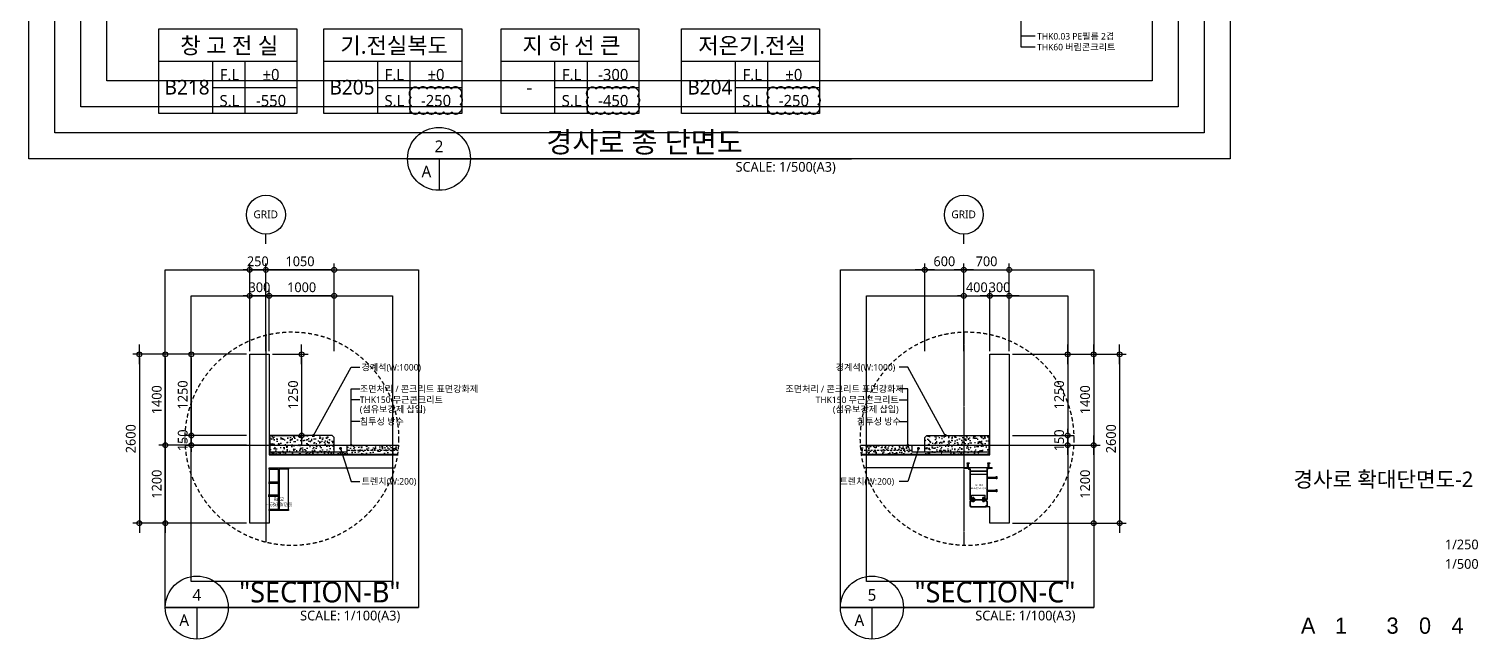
# Model space of a CAD drawing. Header units: millimetres. Extents: x 367092 to 767578, y 396038 to 811791.
# Drawn here: x 655342 to 766943, y 396038 to 443014 of the extents above; entities that cross this region are included whole.
import ezdxf
from ezdxf.enums import TextEntityAlignment as Align

# ---------------------------------------------------------------- set-up
doc = ezdxf.new("R2010")
doc.units = ezdxf.units.MM
doc.header["$LTSCALE"] = 100
doc.header["$MEASUREMENT"] = 0
doc.header["$PDSIZE"] = -10
for name, pattern in [('ACAD_ISO03W100', [30, 12, -18]), ('CENTER', [2, 1.25, -0.25, 0.25, -0.25]), ('HID', [2.5, 1.5, -1]), ('HIDDEN', [9.525, 6.35, -3.175])]:
    doc.linetypes.add(name, pattern=pattern)
doc.layers.get('0').update_dxf_attribs({"linetype": 'CONTINUOUS'})
doc.layers.get('Defpoints').update_dxf_attribs({"color": 171, "linetype": 'CONTINUOUS'})
for name, color, linetype in [('BOLT', 8, 'CONTINUOUS'), ('cen', 14, 'CONTINUOUS'), ('CEN(ST)', 1, 'CENTER'), ('CON', 2, 'CONTINUOUS'), ('EXT1', 3, 'CONTINUOUS'), ('HAT-252', 252, 'CONTINUOUS'), ('HF', 3, 'CONTINUOUS'), ('LED', 7, 'CONTINUOUS'), ('NDIM', 7, 'CONTINUOUS'), ('plate', 8, 'CONTINUOUS'), ('SASAC 도면번호', 6, 'CONTINUOUS'), ('STEEL', 5, 'CONTINUOUS'), ('STUD', 6, 'CONTINUOUS'), ('SYM', 7, 'CONTINUOUS'), ('SYM(AXIS)', 7, 'CONTINUOUS'), ('TEXT', 3, 'CONTINUOUS'), ('TEXT(AXIS)', 2, 'CONTINUOUS'), ('TEXT(MIN)', 7, 'CONTINUOUS'), ('TEXT(노트)', 7, 'CONTINUOUS'), ('TEXT(실명)', 3, 'CONTINUOUS'), ('TEXT-TITLE', 6, 'CONTINUOUS'), ('TEXT-기입', 6, 'CONTINUOUS'), ('TITLE', 7, 'CONTINUOUS'), ('wire-meshes', 1, 'CONTINUOUS')]:
    doc.layers.add(name, color=color, linetype=linetype)
doc.layers.add('VE변경사항적용-20220616', color=10, linetype='CONTINUOUS', plot=False)
doc.styles.add('CGS', font='cgse', dxfattribs={"bigfont": 'cgs'})
doc.styles.add('TE', font='malgun_0.ttf')
doc.styles.add('나눔바른고딕', font='NanumBarunGothic.ttf')
doc.dimstyles.new('NDIM 1200', dxfattribs={"dimscale": 500, "dimtxt": 3, "dimasz": 1, "dimexe": 2, "dimexo": 2, "dimgap": 1, "dimtad": 1, "dimdec": 0, "dimdsep": 46, "dimtxsty": 'CGS', "dimblk": 'DOT0', "dimcen": 1, "dimdle": 8, "dimclrd": 2, "dimclre": 2, "dimclrt": 2, "dimadec": 0, "dimazin": 0, "dimtfac": 1, "dimtdec": 0, "dimtix": 1, "dimtmove": 2, "dimatfit": 3, "dimldrblk": 'DOT0', "dimfxl": 1, "dimtolj": 1, "dimtzin": 0, "dimlwd": -1, "dimlwe": -1, "dimarcsym": 0})
pattern_1 = [(50, (0, -2000), (717.2602, -62.75213), [75, -825]), (355, (0, -2000), (-138.75133, 752.19213), [60, -660]), (100.45144, (59.8, -2005.2), (578.50885, 689.44), [63.7402, -701.1421]), (46.1842, (0, -1800), (1067.2413, -165.5193), [112.5, -1237.5]), (96.63564, (88.9, -1813.8), (934.662, 974.1186), [95.6103, -1051.7138]), (351.18416, (0, -1800), (934.662, 974.1186), [90, -990]), (21, (100, -1850), (596.90705, -402.6189), [75, -825]), (326, (100, -1850), (243.3153, 725.15005), [60, -660]), (71.45144, (149.74, -1883.55), (840.2224, 322.53115), [63.7402, -701.1421]), (37.5, (0, -2000), (12.159855, 332.89385), [0, -652, 0, -670, 0, -662.5]), (7.5, (0, -2000), (263.06954, 394.41171), [0, -382, 0, -637, 0, -252.5]), (327.5, (-223, -2000), (533.82244, -22.55487), [0, -250, 0, -780, 0, -1035]), (317.5, (-323, -2000), (583.18617, 100.10498), [0, -325, 0, -518, 0, -735])]
pattern_2 = [(50, (-55500.3, -1998), (717.2602, -62.75213), [75, -825]), (355, (-55500.3, -1998), (-138.75133, 752.19213), [60, -660]), (100.45144, (-55440.5, -2003.2), (578.50885, 689.44), [63.7402, -701.1421]), (46.1842, (-55500.3, -1798), (1067.2413, -165.5193), [112.5, -1237.5]), (96.63564, (-55411.4, -1811.8), (934.662, 974.1186), [95.6103, -1051.7138]), (351.18416, (-55500.3, -1798), (934.662, 974.1186), [90, -990]), (21, (-55400.3, -1848), (596.90705, -402.6189), [75, -825]), (326, (-55400.3, -1848), (243.3153, 725.15005), [60, -660]), (71.451445, (-55350.55, -1881.5), (840.2224, 322.53115), [63.7402, -701.1421]), (37.5, (-55500.3, -1997.98), (12.159855, 332.89385), [0, -652, 0, -670, 0, -662.5]), (7.5, (-55500.3, -1997.98), (263.06954, 394.41171), [0, -382, 0, -637, 0, -252.5]), (327.5, (-55723.3, -1997.98), (533.82244, -22.55487), [0, -250, 0, -780, 0, -1035]), (317.5, (-55823.3, -1997.98), (583.18617, 100.10498), [0, -325, 0, -518, 0, -735])]

# ---------------------------------------------------------------- blocks, each defined once
blk = doc.blocks.new('A$C51E23882')
at = {"layer": 'TITLE'}
blk.add_lwpolyline([(8500, 0), (0, 0), (0, 5200), (8500, 5200)], close=True, dxfattribs=at)
for points in [[(8500, 3200), (0, 3200)], [(3300, 3200), (3300, 0)], [(5300, 3200), (5300, 0)], [(3300, 1600), (8500, 1600)]]:
    blk.add_lwpolyline(points, dxfattribs=at)
at = {"layer": 'TITLE', "style": '나눔바른고딕'}
for s, p in [('F.L', (4352, 2378)), ('S.L', (4352, 778))]:
    blk.add_text(s, height=700, dxfattribs=at).set_placement(p, align=Align.MIDDLE)
blk = doc.blocks.new('DOT0')
blk.add_line((-3, 0), (3, 0))
at = {"color": 6}
blk.add_circle((0, 0), 0.75, dxfattribs=at)
blk = doc.blocks.new('*U200')
at = {"layer": 'Defpoints'}
for p, q in [((-150, 309), (-150, -309)), ((150, -309), (150, 309)), ((-6, 0), (6, 0))]:
    blk.add_line(p, q, dxfattribs=at)
at = {"layer": 'STEEL', "color": 0, "linetype": 'ByBlock', "ltscale": 0.5}
for p, q in [((-6, 309), (-150, 309)), ((-6, -309), (-6, 309)), ((150, 309), (6, 309)), ((6, 309), (6, -309)), ((-150, -309), (-6, -309)), ((6, -309), (150, -309))]:
    blk.add_line(p, q, dxfattribs=at)
for points in [[(-150, 309), (-150, 329), (150, 329), (150, 309)], [(150, -309), (150, -329), (-150, -329), (-150, -309)]]:
    blk.add_lwpolyline(points, dxfattribs=at)
blk = doc.blocks.new('RaSG2-SEC')
at = {"layer": 'HF'}
blk.add_blockref('*U200', (0, -329), dxfattribs=at)
at = {"layer": 'Defpoints', "style": 'TE', "width": 0.5}
for s, p in [('H-658x300x12x20', (2, -561)), ('RaSG2', (2, -481))]:
    blk.add_text(s, height=60, dxfattribs=at).set_placement(p, align=Align.MIDDLE_CENTER)
blk = doc.blocks.new('*U325')
at = {"layer": 'BOLT'}
for p, q in [((-20, 0), (20, 0)), ((-20, 0), (-20, -4)), ((-17, 18), (17, 18)), ((20, 0), (20, -4)), ((-20, -4), (20, -4)), ((-18, -19), (-18, -6)), ((-14, -4), (14, -4)), ((-14, -20), (14, -20)), ((-10, -20), (-10, -31)), ((-10, -31), (-8, -33)), ((-10, -31), (10, -31)), ((-9, -19), (-9, -6)), ((-8, -33), (8, -33)), ((10, -31), (8, -33)), ((9, -19), (9, -6)), ((10, -20), (10, -31)), ((18, -19), (18, -6))]:
    blk.add_line(p, q, dxfattribs=at)
at = {"layer": 'BOLT', "linetype": 'HIDDEN'}
for p, q in [((-10, 18), (-10, 0)), ((10, 18), (10, 0))]:
    blk.add_line(p, q, dxfattribs=at)
at = {"layer": 'BOLT'}
for centre, radius, start, end in [((0, 13), 17.6, 15.5187, 164.4813), ((-14, -11), 6.71, 47.8966, 132.1034), ((-14, -14), 6.71, 227.8966, 312.1034), ((0, -29), 24.2, 68.2132, 111.7868), ((0, 4), 24.2, 248.2132, 291.7868), ((14, -11), 6.71, 47.8966, 132.1034), ((14, -14), 6.71, 227.8966, 312.1034)]:
    blk.add_arc(centre, radius, start, end, dxfattribs=at)
at = {"layer": 'cen'}
blk.add_line((0, 36), (0, -38), dxfattribs=at)
blk = doc.blocks.new('SB16')
at = {"layer": 'STUD'}
for p, q in [((-8, 0), (-8, 70)), ((8, 0), (8, 70))]:
    blk.add_line(p, q, dxfattribs=at)
blk.add_lwpolyline([(-15, 70), (-15, 80), (14, 80), (14, 70)], close=True, dxfattribs=at)
blk = doc.blocks.new('*U208')
at = {"layer": 'Defpoints'}
blk.add_point((0, 0), dxfattribs=at)
at = {"layer": 'HF'}
for p, q in [((-209, 0), (-147, 0)), ((-209, 0), (-209, -6)), ((209, 0), (147, 0)), ((209, 0), (209, -6)), ((-209, -6), (-147, -6)), ((-135, -18), (-135, -482)), ((-129, -18), (-129, -482)), ((129, -18), (129, -482)), ((135, -18), (135, -482)), ((209, -6), (147, -6)), ((-135, -518), (-135, -582)), ((-129, -518), (-129, -582)), ((-117, -494), (-55, -494)), ((-117, -500), (-55, -500)), ((-117, -506), (-55, -506)), ((-117, -594), (117, -594)), ((-117, -600), (117, -600)), ((-55, -494), (-55, -500)), ((-55, -500), (-55, -506)), ((117, -494), (55, -494)), ((55, -494), (55, -500)), ((117, -500), (55, -500)), ((55, -500), (55, -506)), ((117, -506), (55, -506)), ((129, -518), (129, -582)), ((135, -518), (135, -582))]:
    blk.add_line(p, q, dxfattribs=at)
for centre, radius, start, end in [((-147, -18), 18, 360, 450), ((147, -18), 18, 90, 180), ((-147, -18), 12, 360, 450), ((147, -18), 12, 90, 180), ((-117, -482), 18, 180, 270), ((-117, -518), 18, 90, 180), ((-117, -582), 18, 180, 270), ((-117, -482), 12, 180, 270), ((-117, -518), 12, 90, 180), ((-117, -582), 12, 180, 270), ((117, -482), 12, 270, 360), ((117, -482), 18, 270, 360), ((117, -518), 18, 0, 90), ((117, -518), 12, 0, 90), ((117, -582), 12, 270, 360), ((117, -582), 18, 270, 360)]:
    blk.add_arc(centre, radius, start, end, dxfattribs=at)
blk = doc.blocks.new('RaHG1-SEC')
at = {"layer": 'cen'}
for p, q in [((-152, -18), (-142, -18)), ((-147, -23), (-147, -13)), ((152, -18), (142, -18)), ((147, -23), (147, -13)), ((-122, -482), (-112, -482)), ((-122, -518), (-112, -518)), ((-122, -582), (-112, -582)), ((-117, -487), (-117, -477)), ((-117, -513), (-117, -523)), ((-117, -587), (-117, -577)), ((122, -482), (112, -482)), ((122, -518), (112, -518)), ((122, -582), (112, -582)), ((117, -487), (117, -477)), ((117, -513), (117, -523)), ((117, -587), (117, -577))]:
    blk.add_line(p, q, dxfattribs=at)
at = {"layer": 'plate'}
for p, q in [((129, -50), (-129, -50)), ((129, -54), (-129, -54)), ((129, -100), (-129, -100)), ((-105, -494), (-105, -419)), ((-105, -419), (105, -419)), ((105, -494), (105, -419))]:
    blk.add_line(p, q, dxfattribs=at)
for points in [[(-105, -488), (105, -488)], [(105, -494), (-105, -494)]]:
    blk.add_lwpolyline(points, dxfattribs=at)
at = {"layer": 'BOLT', "rotation": 180}
for p in [(-80, -488), (80, -488)]:
    blk.add_blockref('*U325', p, dxfattribs=at)
at = {"layer": 'HF'}
blk.add_blockref('*U208', (0, 0), dxfattribs=at)
at = {"layer": 'STUD'}
for p in [(-159, 0), (159, 0)]:
    blk.add_blockref('SB16', p, dxfattribs=at)
at = {"layer": 'Defpoints', "style": '나눔바른고딕', "width": 0.8}
for s, p in [('HF-600x270x6', (3, -312)), ('RaHG1', (9, -264))]:
    blk.add_text(s, height=30, dxfattribs=at).set_placement(p, align=Align.MIDDLE_CENTER)
blk = doc.blocks.new('*D295')
at = {"layer": 'Defpoints', "color": 0, "ltscale": 0.4, "transparency": 16777216}
for p in [(730842, 424462), (727342, 417962), (730842, 417962)]:
    blk.add_point(p, dxfattribs=at)
at = {"layer": 'NDIM', "ltscale": 0.4, "transparency": 16777216}
for p, q in [((727342, 418212), (727342, 424962)), ((727592, 424462), (730592, 424462)), ((730842, 418212), (730842, 424962))]:
    blk.add_line(p, q, dxfattribs=at)
at = {"layer": 'NDIM', "ltscale": 0.4, "transparency": 16777216, "xscale": 250, "yscale": 250, "zscale": 250, "rotation": 180}
blk.add_blockref('DOT0', (727342, 424462), dxfattribs=at)
at = {"layer": 'NDIM', "ltscale": 0.4, "transparency": 16777216, "xscale": 250, "yscale": 250, "zscale": 250}
blk.add_blockref('DOT0', (730842, 424462), dxfattribs=at)
at = {"layer": 'NDIM', "ltscale": 0.4, "transparency": 16777216, "insert": (729092, 425119), "char_height": 750, "attachment_point": 5, "style": '나눔바른고딕'}
blk.add_mtext('\\A1;700', dxfattribs=at)
blk = doc.blocks.new('*D296')
at = {"layer": 'Defpoints', "color": 0, "ltscale": 0.4, "transparency": 16777216}
for p in [(729342, 422462), (727342, 417962), (729342, 417962)]:
    blk.add_point(p, dxfattribs=at)
at = {"layer": 'NDIM', "ltscale": 0.4, "transparency": 16777216}
for p, q in [((727092, 422462), (726842, 422462)), ((727342, 418212), (727342, 422962)), ((727342, 422462), (729342, 422462)), ((729342, 418212), (729342, 422962)), ((729592, 422462), (729842, 422462))]:
    blk.add_line(p, q, dxfattribs=at)
at = {"layer": 'NDIM', "ltscale": 0.4, "transparency": 16777216, "xscale": 250, "yscale": 250, "zscale": 250}
blk.add_blockref('DOT0', (727342, 422462), dxfattribs=at)
at = {"layer": 'NDIM', "ltscale": 0.4, "transparency": 16777216, "xscale": 250, "yscale": 250, "zscale": 250, "rotation": 180}
blk.add_blockref('DOT0', (729342, 422462), dxfattribs=at)
at = {"layer": 'NDIM', "ltscale": 0.4, "transparency": 16777216, "insert": (728342, 423119), "char_height": 750, "attachment_point": 5, "style": '나눔바른고딕'}
blk.add_mtext('\\A1;400', dxfattribs=at)
blk = doc.blocks.new('*D297')
at = {"layer": 'Defpoints', "color": 0, "ltscale": 0.4, "transparency": 16777216}
for p in [(730842, 422462), (729342, 417962), (730842, 417962)]:
    blk.add_point(p, dxfattribs=at)
at = {"layer": 'NDIM', "ltscale": 0.4, "transparency": 16777216}
for p, q in [((729092, 422462), (728842, 422462)), ((729342, 418212), (729342, 422962)), ((729342, 422462), (730842, 422462)), ((730842, 418212), (730842, 422962)), ((731092, 422462), (731342, 422462))]:
    blk.add_line(p, q, dxfattribs=at)
at = {"layer": 'NDIM', "ltscale": 0.4, "transparency": 16777216, "xscale": 250, "yscale": 250, "zscale": 250}
blk.add_blockref('DOT0', (729342, 422462), dxfattribs=at)
at = {"layer": 'NDIM', "ltscale": 0.4, "transparency": 16777216, "xscale": 250, "yscale": 250, "zscale": 250, "rotation": 180}
blk.add_blockref('DOT0', (730842, 422462), dxfattribs=at)
at = {"layer": 'NDIM', "ltscale": 0.4, "transparency": 16777216, "insert": (730092, 423120), "char_height": 750, "attachment_point": 5, "style": '나눔바른고딕'}
blk.add_mtext('\\A1;300', dxfattribs=at)
blk = doc.blocks.new('*D298')
at = {"layer": 'Defpoints', "color": 0, "ltscale": 0.4, "transparency": 16777216}
for p in [(730842, 417962), (730842, 404962), (739342, 404962)]:
    blk.add_point(p, dxfattribs=at)
at = {"layer": 'NDIM', "ltscale": 0.4, "transparency": 16777216}
for p, q in [((731092, 417962), (739842, 417962)), ((739342, 417712), (739342, 405212)), ((731092, 404962), (739842, 404962))]:
    blk.add_line(p, q, dxfattribs=at)
at = {"layer": 'NDIM', "ltscale": 0.4, "transparency": 16777216, "xscale": 250, "yscale": 250, "zscale": 250}
for p, rotation in [((739342, 417962), 90), ((739342, 404962), 270)]:
    blk.add_blockref('DOT0', p, dxfattribs=dict(at, rotation=rotation))
at = {"layer": 'NDIM', "ltscale": 0.4, "transparency": 16777216, "insert": (738684, 411462), "char_height": 750, "attachment_point": 5, "rotation": 90, "style": '나눔바른고딕'}
blk.add_mtext('\\A1;2600', dxfattribs=at)
blk = doc.blocks.new('*D299')
at = {"layer": 'Defpoints', "color": 0, "ltscale": 0.4, "transparency": 16777216}
for p in [(730842, 417962), (730842, 410962), (737342, 410962)]:
    blk.add_point(p, dxfattribs=at)
at = {"layer": 'NDIM', "ltscale": 0.4, "transparency": 16777216}
for p, q in [((731092, 417962), (737842, 417962)), ((737342, 417712), (737342, 411212)), ((731092, 410962), (737842, 410962))]:
    blk.add_line(p, q, dxfattribs=at)
at = {"layer": 'NDIM', "ltscale": 0.4, "transparency": 16777216, "xscale": 250, "yscale": 250, "zscale": 250}
for p, rotation in [((737342, 417962), 90), ((737342, 410962), 270)]:
    blk.add_blockref('DOT0', p, dxfattribs=dict(at, rotation=rotation))
at = {"layer": 'NDIM', "ltscale": 0.4, "transparency": 16777216, "insert": (736685, 414462), "char_height": 750, "attachment_point": 5, "rotation": 90, "style": '나눔바른고딕'}
blk.add_mtext('\\A1;1400', dxfattribs=at)
blk = doc.blocks.new('*D300')
at = {"layer": 'Defpoints', "color": 0, "ltscale": 0.4, "transparency": 16777216}
for p in [(730842, 410962), (730842, 404962), (737342, 404962)]:
    blk.add_point(p, dxfattribs=at)
at = {"layer": 'NDIM', "ltscale": 0.4, "transparency": 16777216}
for p, q in [((731092, 410962), (737842, 410962)), ((737342, 410712), (737342, 405212)), ((731092, 404962), (737842, 404962))]:
    blk.add_line(p, q, dxfattribs=at)
at = {"layer": 'NDIM', "ltscale": 0.4, "transparency": 16777216, "xscale": 250, "yscale": 250, "zscale": 250}
for p, rotation in [((737342, 410962), 90), ((737342, 404962), 270)]:
    blk.add_blockref('DOT0', p, dxfattribs=dict(at, rotation=rotation))
at = {"layer": 'NDIM', "ltscale": 0.4, "transparency": 16777216, "insert": (736685, 407962), "char_height": 750, "attachment_point": 5, "rotation": 90, "style": '나눔바른고딕'}
blk.add_mtext('\\A1;1200', dxfattribs=at)
blk = doc.blocks.new('*D301')
at = {"layer": 'Defpoints', "color": 0, "ltscale": 0.4, "transparency": 16777216}
for p in [(727342, 424462), (724342, 417962), (727342, 417962)]:
    blk.add_point(p, dxfattribs=at)
at = {"layer": 'NDIM', "ltscale": 0.4, "transparency": 16777216}
for p, q in [((724342, 418212), (724342, 424962)), ((724592, 424462), (727092, 424462)), ((727342, 418212), (727342, 424962))]:
    blk.add_line(p, q, dxfattribs=at)
at = {"layer": 'NDIM', "ltscale": 0.4, "transparency": 16777216, "xscale": 250, "yscale": 250, "zscale": 250, "rotation": 180}
blk.add_blockref('DOT0', (724342, 424462), dxfattribs=at)
at = {"layer": 'NDIM', "ltscale": 0.4, "transparency": 16777216, "xscale": 250, "yscale": 250, "zscale": 250}
blk.add_blockref('DOT0', (727342, 424462), dxfattribs=at)
at = {"layer": 'NDIM', "ltscale": 0.4, "transparency": 16777216, "insert": (725842, 425120), "char_height": 750, "attachment_point": 5, "style": '나눔바른고딕'}
blk.add_mtext('\\A1;600', dxfattribs=at)
blk = doc.blocks.new('*D302')
at = {"layer": 'Defpoints', "color": 0, "ltscale": 0.4, "transparency": 16777216}
for p in [(672342, 424462), (672342, 417962), (673592, 417962)]:
    blk.add_point(p, dxfattribs=at)
at = {"layer": 'NDIM', "ltscale": 0.4, "transparency": 16777216}
for p, q in [((672092, 424462), (671842, 424462)), ((672342, 418212), (672342, 424962)), ((673592, 424462), (672342, 424462)), ((673592, 418212), (673592, 424962)), ((673842, 424462), (674092, 424462))]:
    blk.add_line(p, q, dxfattribs=at)
at = {"layer": 'NDIM', "ltscale": 0.4, "transparency": 16777216, "xscale": 250, "yscale": 250, "zscale": 250}
blk.add_blockref('DOT0', (672342, 424462), dxfattribs=at)
at = {"layer": 'NDIM', "ltscale": 0.4, "transparency": 16777216, "xscale": 250, "yscale": 250, "zscale": 250, "rotation": 180}
blk.add_blockref('DOT0', (673592, 424462), dxfattribs=at)
at = {"layer": 'NDIM', "ltscale": 0.4, "transparency": 16777216, "insert": (672967, 425119), "char_height": 750, "attachment_point": 5, "style": '나눔바른고딕'}
blk.add_mtext('\\A1;250', dxfattribs=at)
blk = doc.blocks.new('*D303')
at = {"layer": 'Defpoints', "color": 0, "ltscale": 0.4, "transparency": 16777216}
for p in [(673842, 422462), (673842, 417962), (678842, 417962)]:
    blk.add_point(p, dxfattribs=at)
at = {"layer": 'NDIM', "ltscale": 0.4, "transparency": 16777216}
for p, q in [((673842, 418212), (673842, 422962)), ((678592, 422462), (674092, 422462)), ((678842, 418212), (678842, 422962))]:
    blk.add_line(p, q, dxfattribs=at)
at = {"layer": 'NDIM', "ltscale": 0.4, "transparency": 16777216, "xscale": 250, "yscale": 250, "zscale": 250, "rotation": 180}
blk.add_blockref('DOT0', (673842, 422462), dxfattribs=at)
at = {"layer": 'NDIM', "ltscale": 0.4, "transparency": 16777216, "xscale": 250, "yscale": 250, "zscale": 250}
blk.add_blockref('DOT0', (678842, 422462), dxfattribs=at)
at = {"layer": 'NDIM', "ltscale": 0.4, "transparency": 16777216, "insert": (676342, 423119), "char_height": 750, "attachment_point": 5, "style": '나눔바른고딕'}
blk.add_mtext('\\A1;1000', dxfattribs=at)
blk = doc.blocks.new('*D304')
at = {"layer": 'Defpoints', "color": 0, "ltscale": 0.4, "transparency": 16777216}
for p in [(672342, 422462), (672342, 417962), (673842, 417962)]:
    blk.add_point(p, dxfattribs=at)
at = {"layer": 'NDIM', "ltscale": 0.4, "transparency": 16777216}
for p, q in [((672092, 422462), (671842, 422462)), ((672342, 418212), (672342, 422962)), ((673842, 422462), (672342, 422462)), ((673842, 418212), (673842, 422962)), ((674092, 422462), (674342, 422462))]:
    blk.add_line(p, q, dxfattribs=at)
at = {"layer": 'NDIM', "ltscale": 0.4, "transparency": 16777216, "xscale": 250, "yscale": 250, "zscale": 250}
blk.add_blockref('DOT0', (672342, 422462), dxfattribs=at)
at = {"layer": 'NDIM', "ltscale": 0.4, "transparency": 16777216, "xscale": 250, "yscale": 250, "zscale": 250, "rotation": 180}
blk.add_blockref('DOT0', (673842, 422462), dxfattribs=at)
at = {"layer": 'NDIM', "ltscale": 0.4, "transparency": 16777216, "insert": (673092, 423120), "char_height": 750, "attachment_point": 5, "style": '나눔바른고딕'}
blk.add_mtext('\\A1;300', dxfattribs=at)
blk = doc.blocks.new('*D305')
at = {"layer": 'Defpoints', "color": 0, "ltscale": 0.4, "transparency": 16777216}
for p in [(673592, 424462), (673592, 417962), (678842, 417962)]:
    blk.add_point(p, dxfattribs=at)
at = {"layer": 'NDIM', "ltscale": 0.4, "transparency": 16777216}
for p, q in [((673592, 418212), (673592, 424962)), ((678592, 424462), (673842, 424462)), ((678842, 418212), (678842, 424962))]:
    blk.add_line(p, q, dxfattribs=at)
at = {"layer": 'NDIM', "ltscale": 0.4, "transparency": 16777216, "xscale": 250, "yscale": 250, "zscale": 250, "rotation": 180}
blk.add_blockref('DOT0', (673592, 424462), dxfattribs=at)
at = {"layer": 'NDIM', "ltscale": 0.4, "transparency": 16777216, "xscale": 250, "yscale": 250, "zscale": 250}
blk.add_blockref('DOT0', (678842, 424462), dxfattribs=at)
at = {"layer": 'NDIM', "ltscale": 0.4, "transparency": 16777216, "insert": (676217, 425119), "char_height": 750, "attachment_point": 5, "style": '나눔바른고딕'}
blk.add_mtext('\\A1;1050', dxfattribs=at)
blk = doc.blocks.new('*D310')
at = {"layer": 'Defpoints', "color": 0, "ltscale": 0.4, "transparency": 16777216}
for p in [(672342, 417962), (663842, 404962), (672342, 404962)]:
    blk.add_point(p, dxfattribs=at)
at = {"layer": 'NDIM', "ltscale": 0.4, "transparency": 16777216}
for p, q in [((672092, 417962), (663342, 417962)), ((663842, 417712), (663842, 405212)), ((672092, 404962), (663342, 404962))]:
    blk.add_line(p, q, dxfattribs=at)
at = {"layer": 'NDIM', "ltscale": 0.4, "transparency": 16777216, "xscale": 250, "yscale": 250, "zscale": 250}
for p, rotation in [((663842, 417962), 90), ((663842, 404962), 270)]:
    blk.add_blockref('DOT0', p, dxfattribs=dict(at, rotation=rotation))
at = {"layer": 'NDIM', "ltscale": 0.4, "transparency": 16777216, "insert": (663184, 411462), "char_height": 750, "attachment_point": 5, "rotation": 90, "style": '나눔바른고딕'}
blk.add_mtext('\\A1;2600', dxfattribs=at)
blk = doc.blocks.new('*D311')
at = {"layer": 'Defpoints', "color": 0, "ltscale": 0.4, "transparency": 16777216}
for p in [(672342, 417962), (665842, 410962), (672342, 410962)]:
    blk.add_point(p, dxfattribs=at)
at = {"layer": 'NDIM', "ltscale": 0.4, "transparency": 16777216}
for p, q in [((672092, 417962), (665342, 417962)), ((665842, 417712), (665842, 411212)), ((672092, 410962), (665342, 410962))]:
    blk.add_line(p, q, dxfattribs=at)
at = {"layer": 'NDIM', "ltscale": 0.4, "transparency": 16777216, "xscale": 250, "yscale": 250, "zscale": 250}
for p, rotation in [((665842, 417962), 90), ((665842, 410962), 270)]:
    blk.add_blockref('DOT0', p, dxfattribs=dict(at, rotation=rotation))
at = {"layer": 'NDIM', "ltscale": 0.4, "transparency": 16777216, "insert": (665185, 414462), "char_height": 750, "attachment_point": 5, "rotation": 90, "style": '나눔바른고딕'}
blk.add_mtext('\\A1;1400', dxfattribs=at)
blk = doc.blocks.new('*D312')
at = {"layer": 'Defpoints', "color": 0, "ltscale": 0.4, "transparency": 16777216}
for p in [(672342, 410962), (665842, 404962), (672342, 404962)]:
    blk.add_point(p, dxfattribs=at)
at = {"layer": 'NDIM', "ltscale": 0.4, "transparency": 16777216}
for p, q in [((672092, 410962), (665342, 410962)), ((665842, 410712), (665842, 405212)), ((672092, 404962), (665342, 404962))]:
    blk.add_line(p, q, dxfattribs=at)
at = {"layer": 'NDIM', "ltscale": 0.4, "transparency": 16777216, "xscale": 250, "yscale": 250, "zscale": 250}
for p, rotation in [((665842, 410962), 90), ((665842, 404962), 270)]:
    blk.add_blockref('DOT0', p, dxfattribs=dict(at, rotation=rotation))
at = {"layer": 'NDIM', "ltscale": 0.4, "transparency": 16777216, "insert": (665185, 407962), "char_height": 750, "attachment_point": 5, "rotation": 90, "style": '나눔바른고딕'}
blk.add_mtext('\\A1;1200', dxfattribs=at)
blk = doc.blocks.new('A$C2F20087E')
at = {"layer": 'SYM(AXIS)'}
blk.add_line((600, 0), (600, 300), dxfattribs=at)
blk.add_circle((600, 900), 600, dxfattribs=at)
blk = doc.blocks.new('*D317')
at = {"layer": 'Defpoints', "color": 0, "ltscale": 0.4, "transparency": 16777216}
for p in [(673842, 417962), (673842, 411712), (676342, 411712)]:
    blk.add_point(p, dxfattribs=at)
at = {"layer": 'NDIM', "ltscale": 0.4, "transparency": 16777216}
for p, q in [((674092, 417962), (676842, 417962)), ((676342, 417712), (676342, 411962)), ((674092, 411712), (676842, 411712))]:
    blk.add_line(p, q, dxfattribs=at)
at = {"layer": 'NDIM', "ltscale": 0.4, "transparency": 16777216, "xscale": 250, "yscale": 250, "zscale": 250}
for p, rotation in [((676342, 417962), 90), ((676342, 411712), 270)]:
    blk.add_blockref('DOT0', p, dxfattribs=dict(at, rotation=rotation))
at = {"layer": 'NDIM', "ltscale": 0.4, "transparency": 16777216, "insert": (675685, 414837), "char_height": 750, "attachment_point": 5, "rotation": 90, "style": '나눔바른고딕'}
blk.add_mtext('\\A1;1250', dxfattribs=at)
blk = doc.blocks.new('*D318')
at = {"layer": 'Defpoints', "color": 0, "ltscale": 0.4, "transparency": 16777216}
for p in [(730842, 417962), (730842, 411712), (735342, 411712)]:
    blk.add_point(p, dxfattribs=at)
at = {"layer": 'NDIM', "ltscale": 0.4, "transparency": 16777216}
for p, q in [((731092, 417962), (735842, 417962)), ((735342, 417712), (735342, 411962)), ((731092, 411712), (735842, 411712))]:
    blk.add_line(p, q, dxfattribs=at)
at = {"layer": 'NDIM', "ltscale": 0.4, "transparency": 16777216, "xscale": 250, "yscale": 250, "zscale": 250}
for p, rotation in [((735342, 417962), 90), ((735342, 411712), 270)]:
    blk.add_blockref('DOT0', p, dxfattribs=dict(at, rotation=rotation))
at = {"layer": 'NDIM', "ltscale": 0.4, "transparency": 16777216, "insert": (734685, 414837), "char_height": 750, "attachment_point": 5, "rotation": 90, "style": '나눔바른고딕'}
blk.add_mtext('\\A1;1250', dxfattribs=at)
blk = doc.blocks.new('*D319')
at = {"layer": 'Defpoints', "color": 0, "ltscale": 0.4, "transparency": 16777216}
for p in [(730842, 411712), (730842, 410962), (735342, 410962)]:
    blk.add_point(p, dxfattribs=at)
at = {"layer": 'NDIM', "ltscale": 0.4, "transparency": 16777216}
for p, q in [((735342, 411962), (735342, 412212)), ((731092, 411712), (735842, 411712)), ((731092, 410962), (735842, 410962)), ((735342, 411712), (735342, 410962)), ((735342, 410712), (735342, 410462))]:
    blk.add_line(p, q, dxfattribs=at)
at = {"layer": 'NDIM', "ltscale": 0.4, "transparency": 16777216, "xscale": 250, "yscale": 250, "zscale": 250}
for p, rotation in [((735342, 411712), 270), ((735342, 410962), 90)]:
    blk.add_blockref('DOT0', p, dxfattribs=dict(at, rotation=rotation))
at = {"layer": 'NDIM', "ltscale": 0.4, "transparency": 16777216, "insert": (734685, 411337), "char_height": 750, "attachment_point": 5, "rotation": 90, "style": '나눔바른고딕'}
blk.add_mtext('\\A1;150', dxfattribs=at)
blk = doc.blocks.new('*D320')
at = {"layer": 'Defpoints', "color": 0, "ltscale": 0.4, "transparency": 16777216}
for p in [(672342, 417962), (667842, 411712), (672342, 411712)]:
    blk.add_point(p, dxfattribs=at)
at = {"layer": 'NDIM', "ltscale": 0.4, "transparency": 16777216}
for p, q in [((672092, 417962), (667342, 417962)), ((667842, 417712), (667842, 411962)), ((672092, 411712), (667342, 411712))]:
    blk.add_line(p, q, dxfattribs=at)
at = {"layer": 'NDIM', "ltscale": 0.4, "transparency": 16777216, "xscale": 250, "yscale": 250, "zscale": 250}
for p, rotation in [((667842, 417962), 90), ((667842, 411712), 270)]:
    blk.add_blockref('DOT0', p, dxfattribs=dict(at, rotation=rotation))
at = {"layer": 'NDIM', "ltscale": 0.4, "transparency": 16777216, "insert": (667185, 414837), "char_height": 750, "attachment_point": 5, "rotation": 90, "style": '나눔바른고딕'}
blk.add_mtext('\\A1;1250', dxfattribs=at)
blk = doc.blocks.new('*D321')
at = {"layer": 'Defpoints', "color": 0, "ltscale": 0.4, "transparency": 16777216}
for p in [(667842, 410962), (672342, 411712), (672342, 410962)]:
    blk.add_point(p, dxfattribs=at)
at = {"layer": 'NDIM', "ltscale": 0.4, "transparency": 16777216}
for p, q in [((667842, 411962), (667842, 412212)), ((672092, 411712), (667342, 411712)), ((672092, 410962), (667342, 410962)), ((667842, 411712), (667842, 410962)), ((667842, 410712), (667842, 410462))]:
    blk.add_line(p, q, dxfattribs=at)
at = {"layer": 'NDIM', "ltscale": 0.4, "transparency": 16777216, "xscale": 250, "yscale": 250, "zscale": 250}
for p, rotation in [((667842, 411712), 270), ((667842, 410962), 90)]:
    blk.add_blockref('DOT0', p, dxfattribs=dict(at, rotation=rotation))
at = {"layer": 'NDIM', "ltscale": 0.4, "transparency": 16777216, "insert": (667185, 411337), "char_height": 750, "attachment_point": 5, "rotation": 90, "style": '나눔바른고딕'}
blk.add_mtext('\\A1;150', dxfattribs=at)
blk = doc.blocks.new('*U397')
at = {"layer": 'STUD', "color": 0, "linetype": 'ByBlock'}
for p, q in [((0, 11), (-140, 11)), ((0, -11), (-140, -11))]:
    blk.add_line(p, q, dxfattribs=at)
blk.add_lwpolyline([(-140, -17), (-150, -17), (-150, 18), (-140, 18)], close=True, dxfattribs=at)
blk = doc.blocks.new('*U398')
at = {"layer": 'STUD', "color": 0, "linetype": 'ByBlock'}
for p, q in [((0, 11), (-140, 11)), ((0, -11), (-140, -11))]:
    blk.add_line(p, q, dxfattribs=at)
blk.add_lwpolyline([(-140, -17), (-150, -17), (-150, 18), (-140, 18)], close=True, dxfattribs=at)
blk = doc.blocks.new('*U399')
at = {"layer": 'STUD', "color": 0, "linetype": 'ByBlock'}
for p, q in [((0, 9), (-140, 9)), ((0, -10), (-140, -10))]:
    blk.add_line(p, q, dxfattribs=at)
blk.add_lwpolyline([(-140, -16), (-150, -16), (-150, 16), (-140, 16)], close=True, dxfattribs=at)
blk = doc.blocks.new('*U400')
at = {"layer": 'STUD', "color": 0, "linetype": 'ByBlock'}
for p, q in [((0, 9), (-140, 9)), ((0, -10), (-140, -10))]:
    blk.add_line(p, q, dxfattribs=at)
blk.add_lwpolyline([(-140, -16), (-150, -16), (-150, 16), (-140, 16)], close=True, dxfattribs=at)

msp = doc.modelspace()

# ---------------------------------------------------------------- hatches: boundary and pattern name
at = {"layer": 'HAT-252', "ltscale": 10000}
h = msp.add_hatch(dxfattribs=at)
h.set_pattern_fill('AR-CONC', color=256, scale=100)
h.set_pattern_definition(pattern_2)
h.paths.add_polyline_path([(673841.6, 411714.3), (678691.6, 411714.3), (678841.6, 411564.3), (678841.6, 410464.3), (673841.6, 410464.3)])
h = msp.add_hatch(dxfattribs=at)
h.set_pattern_fill('AR-CONC', color=256, scale=100)
h.set_pattern_definition(pattern_2)
edge = h.paths.add_edge_path()
edge.add_line((673841.6, 410464.3), (673841.6, 410214.3))
edge.add_line((673841.6, 410214.3), (683717.6, 410214.3))
edge.add_arc((675591.7, 411464.3), 8221.5, 351.254812, 356.51334)
edge.add_line((683798, 410964.3), (679841.6, 410964.3))
edge.add_line((679841.6, 410964.3), (679841.6, 410464.3))
edge.add_line((679841.6, 410464.3), (673841.6, 410464.3))
h = msp.add_hatch(dxfattribs=at)
h.set_pattern_fill('AR-CONC', color=256, scale=100)
h.set_pattern_definition(pattern_1)
edge = h.paths.add_edge_path()
edge.add_line((729341.8, 410462.2), (729341.8, 410212.2))
edge.add_line((729341.8, 410212.2), (719465.8, 410212.2))
edge.add_arc((727591.7, 411462.2), 8221.5, 183.48666, 188.745188, ccw=False)
edge.add_line((719385.4, 410962.2), (723341.8, 410962.2))
edge.add_line((723341.8, 410962.2), (723341.8, 410462.2))
edge.add_line((723341.8, 410462.2), (729341.8, 410462.2))
h = msp.add_hatch(dxfattribs=at)
h.set_pattern_fill('AR-CONC', color=256, scale=100)
h.set_pattern_definition(pattern_1)
h.paths.add_polyline_path([(729341.8, 411712.2), (724491.8, 411712.2), (724341.8, 411562.2), (724341.8, 410462.2), (729341.8, 410462.2)])

# ---------------------------------------------------------------- linework, layer by layer
at = {"layer": 'CEN(ST)'}
msp.add_line((727341.8, 419680), (727341.8, 403244.5), dxfattribs=at)
at = {"layer": 'CEN(ST)', "ltscale": 10000}
for p, q in [((673591.8, 419436.7), (673591.8, 403487.8)), ((719385.4, 410962.2), (735798, 410962.2))]:
    msp.add_line(p, q, dxfattribs=at)
at = {"layer": 'CON', "ltscale": 0.1}
for p, q in [((672341.8, 404962.2), (672341.8, 417962.2)), ((672341.8, 417962.2), (673841.8, 417962.2)), ((673841.8, 417962.2), (673841.8, 410208.7)), ((673841.8, 410212.2), (683717.9, 410212.2))]:
    msp.add_line(p, q, dxfattribs=at)
msp.add_lwpolyline([(719465.8, 410212.2), (729341.8, 410212.2), (729341.8, 417962.2), (730841.8, 417962.2), (730841.8, 404962.2), (729341.8, 404962.2), (729341.8, 406212.2), (729051.8, 406212.2, 0.41421356), (729141.8, 406302.2), (729141.8, 406622.2, 0.41421356), (729051.8, 406712.2, 0.41421356), (729141.8, 406802.2), (729141.8, 409122.2, -0.41421356), (729201.8, 409182.2), (729511.8, 409182.2), (729511.8, 409212.2), (719684.1, 409212.2)], format="xyb", dxfattribs=at)
for points in [[(673831.9, 409212.2), (673831.9, 409112.2), (674551.9, 409112.2), (674551.9, 406023.7), (673831.9, 406023.7), (673831.9, 405923.7), (673841.8, 404962.2), (672341.8, 404962.2)], [(673831.9, 409212.2), (683499.6, 409212.2)]]:
    msp.add_lwpolyline(points, dxfattribs=at)
at = {"layer": 'Defpoints', "ltscale": 10000}
for points in [[(747841.8, 433013.8), (655341.8, 433013.8), (655341.8, 525024.8), (747841.8, 525024.8)], [(745841.8, 435013.8), (657341.8, 435013.8), (657341.8, 523024.8), (745841.8, 523024.8)], [(743841.8, 437013.8), (659341.8, 437013.8), (659341.8, 521024.8), (743841.8, 521024.8)], [(741841.8, 439013.8), (661341.8, 439013.8), (661341.8, 519024.8), (741841.8, 519024.8)], [(665841.8, 424462.2), (685342.1, 424462.2), (685342.1, 398462.2), (665841.8, 398462.2)], [(717841.6, 424462.2), (737341.8, 424462.2), (737341.8, 398462.2), (717841.6, 398462.2)], [(667841.8, 422462.2), (683342.1, 422462.2), (683342.1, 400462.2), (667841.8, 400462.2)], [(719841.6, 422462.2), (735341.8, 422462.2), (735341.8, 400462.2), (719841.6, 400462.2)]]:
    msp.add_lwpolyline(points, close=True, dxfattribs=at)
at = {"layer": 'EXT1'}
for points in [[(678841.8, 410464.3), (678841.8, 411564.3), (678691.8, 411714.3), (673841.6, 411714.3)], [(673891.8, 410464.3), (679841.9, 410464.3), (679841.9, 410962.2), (683798.3, 410962.2)], [(719385.4, 410962.2), (723341.8, 410962.2), (723341.8, 410462.2), (729291.8, 410462.2)], [(724341.8, 410462.2), (724341.8, 411562.2), (724491.8, 411712.2), (729341.8, 411712.2)]]:
    msp.add_lwpolyline(points, dxfattribs=at)
at = {"layer": 'HAT-252', "linetype": 'HID', "ltscale": 0.2}
for points in [[(673891.6, 411714.3), (673891.8, 410262.2), (683725.4, 410262.2)], [(719458.2, 410262.2), (729291.8, 410262.2), (729291.8, 411712.2)]]:
    msp.add_lwpolyline(points, dxfattribs=at)
at = {"layer": 'LED'}
msp.add_line((732834.9, 442460.8), (731733.3, 442460.8), dxfattribs=at)
for points in [[(677267, 411712.2), (680153.4, 416962.2), (680820.1, 416962.2)], [(725916.8, 411712.2), (723030.4, 416962.2), (722363.7, 416962.2)], [(679342, 410714.3), (680153.4, 408173), (680820.1, 408173)], [(723841.8, 410712.2), (723030.4, 408171), (722363.7, 408171)]]:
    msp.add_lwpolyline(points, dxfattribs=at)
at = {"layer": 'LED', "const_width": 117.2}
for points in [[(677267, 411653.7, 1), (677267, 411770.8, 1)], [(725916.8, 411653.7, -1), (725916.8, 411770.8, -1)], [(679342, 410772.9, 1), (679342, 410655.7, 1)], [(723841.8, 410770.8, -1), (723841.8, 410653.7, -1)]]:
    msp.add_lwpolyline(points, format="xyb", close=True, dxfattribs=at)
at = {"layer": 'NDIM', "ltscale": 0.4}
msp.add_line((667385.7, 410962.2), (683798.3, 410962.2), dxfattribs=at)
at = {"layer": 'SYM'}
for p, q in [((684496.6, 433013.8), (718687.1, 433013.8)), ((686920.8, 433013.8), (686920.8, 430589.5)), ((665841.8, 398462.2), (685342.1, 398462.2)), ((668266.1, 398462.2), (668266.1, 396038)), ((717841.6, 398462.2), (737341.8, 398462.2)), ((720265.8, 398462.2), (720265.8, 396038))]:
    msp.add_line(p, q, dxfattribs=at)
for centre in [(686920.8, 433013.8), (668266.1, 398462.2), (720265.8, 398462.2)]:
    msp.add_circle(centre, 2424.2, dxfattribs=at)
at = {"layer": 'SYM', "linetype": 'HID', "ltscale": 2}
for centre in [(675592, 411462.2), (727591.7, 411462.2)]:
    msp.add_circle(centre, 8221.5, dxfattribs=at)
at = {"layer": 'TEXT(MIN)', "ltscale": 10000}
for p, q in [((680820.1, 414464.3), (680153.4, 414464.3)), ((722363.7, 414462.2), (723030.4, 414462.2)), ((680820.1, 412797.6), (680153.4, 412797.6)), ((722363.7, 412795.6), (723030.4, 412795.6))]:
    msp.add_line(p, q, dxfattribs=at)
at = {"layer": 'VE변경사항적용-20220616', "linetype": 'ACAD_ISO03W100'}
for points in [[(684778.9, 436628.5, 0.52056705), (685403.9, 436628.5, 0.52056705), (686028.9, 436628.5, 0.52056705), (686653.9, 436628.5, 0.52056705), (687278.9, 436628.5, 0.52056705), (687903.9, 436628.5, 0.52056705), (688528.9, 436628.5, 0.52056705), (688570.2, 437212.3, 0.52056705), (688570.2, 437837.3, 0.52056705), (688499.7, 438391.8, 0.52056705), (687874.7, 438391.8, 0.52056705), (687249.7, 438391.8, 0.52056705), (686624.7, 438391.8, 0.52056705), (685999.7, 438391.8, 0.52056705), (685374.7, 438391.8, 0.52056705), (684778.9, 438362.6, 0.52056705), (684778.9, 437737.6, 0.52056705), (684778.9, 437112.6, 0.52056705)], [(698428.5, 436628.5, 0.52056705), (699053.5, 436628.5, 0.52056705), (699678.5, 436628.5, 0.52056705), (700303.5, 436628.5, 0.52056705), (700928.5, 436628.5, 0.52056705), (701553.5, 436628.5, 0.52056705), (702178.5, 436628.5, 0.52056705), (702219.8, 437212.3, 0.52056705), (702219.8, 437837.3, 0.52056705), (702149.4, 438391.8, 0.52056705), (701524.4, 438391.8, 0.52056705), (700899.4, 438391.8, 0.52056705), (700274.4, 438391.8, 0.52056705), (699649.4, 438391.8, 0.52056705), (699024.4, 438391.8, 0.52056705), (698428.5, 438362.6, 0.52056705), (698428.5, 437737.6, 0.52056705), (698428.5, 437112.6, 0.52056705)], [(712338, 436628.5, 0.52056705), (712963, 436628.5, 0.52056705), (713588, 436628.5, 0.52056705), (714213, 436628.5, 0.52056705), (714838, 436628.5, 0.52056705), (715463, 436628.5, 0.52056705), (716088, 436628.5, 0.52056705), (716129.3, 437212.3, 0.52056705), (716129.3, 437837.3, 0.52056705), (716058.9, 438391.8, 0.52056705), (715433.9, 438391.8, 0.52056705), (714808.9, 438391.8, 0.52056705), (714183.9, 438391.8, 0.52056705), (713558.9, 438391.8, 0.52056705), (712933.9, 438391.8, 0.52056705), (712338, 438362.6, 0.52056705), (712338, 437737.6, 0.52056705), (712338, 437112.6, 0.52056705)]]:
    msp.add_lwpolyline(points, format="xyb", close=True, dxfattribs=at)
at = {"layer": 'wire-meshes', "linetype": 'HID'}
msp.add_line((719416.9, 410587.2), (723341.8, 410587.2), dxfattribs=at)
msp.add_lwpolyline([(679891.9, 410587.2), (683766.8, 410587.2)], dxfattribs=at)

# ---------------------------------------------------------------- block references
for name, p, xscale, yscale, zscale in [('A$C51E23882', (665341.8, 436513.8), 1.25, 1.25, 1.25), ('A$C51E23882', (678047.2, 436513.8), 1.25, 1.25, 1.25), ('A$C51E23882', (691696.9, 436513.8), 1.25, 1.25, 1.25), ('A$C51E23882', (705606.4, 436513.8), 1.25, 1.25, 1.25), ('A$C2F20087E', (672091.8, 426462.2), 2.500000000000013, 2.500000000000013, 2.500000000000013), ('A$C2F20087E', (725841.8, 426462.2), 2.500000000000013, 2.500000000000013, 2.500000000000013), ('RaSG2-SEC', (674581.9, 409212.2), 5, 5, 5)]:
    msp.add_blockref(name, p, dxfattribs=dict(xscale=xscale, yscale=yscale, zscale=zscale))
at = {"layer": 'SASAC 도면번호', "xscale": 5, "yscale": 5, "zscale": 5}
msp.add_blockref('RaHG1-SEC', (728466.8, 409212.2), dxfattribs=at)
at = {"layer": 'STUD', "color": 252, "yscale": 5, "zscale": 5, "rotation": 180}
for name, p, xscale in [('*U400', (729141.8, 408462.2), 5), ('*U397', (674551.9, 408068), -5), ('*U399', (729141.8, 407462.2), 5)]:
    msp.add_blockref(name, p, dxfattribs=dict(at, xscale=xscale))
at = {"layer": 'STUD', "color": 252, "xscale": 5, "yscale": 5, "zscale": 5}
msp.add_blockref('*U398', (674551.9, 407068), dxfattribs=at)

# ---------------------------------------------------------------- texts
at = {"layer": 'TEXT', "style": '나눔바른고딕'}
msp.add_text('경사로 종 단면도', height=1600, dxfattribs=at).set_placement((695184.6, 433498.6))
for s, p in [('2', (686920.8, 433983.5)), ('A', (685951.1, 432044.1)), ('4', (668266.1, 399431.9)), ('5', (720265.8, 399431.9)), ('A', (667296.4, 397492.6)), ('A', (719296.1, 397492.6))]:
    msp.add_text(s, height=900, dxfattribs=at).set_placement(p, align=Align.MIDDLE)
for s, p in [('SCALE: 1/500(A3)', (717478.4, 432771.4)), ('SCALE: 1/100(A3)', (683939.9, 398219.8)), ('SCALE: 1/100(A3)', (735939.6, 398219.8))]:
    msp.add_text(s, height=750, dxfattribs=at).set_placement(p, align=Align.TOP_RIGHT)
for s, p in [('"SECTION-B"', (677740.3, 399657.9)), ('"SECTION-C"', (729740, 399657.9))]:
    msp.add_text(s, height=1600, dxfattribs=at).set_placement(p, align=Align.MIDDLE_CENTER)
at = {"layer": 'TEXT(AXIS)', "style": '나눔바른고딕'}
for p in [(673575.1, 428738.7), (727325.1, 428738.7)]:
    msp.add_text('GRID', height=600, dxfattribs=at).set_placement(p, align=Align.MIDDLE)
at = {"layer": 'TEXT(MIN)', "style": '나눔바른고딕'}
for s, p in [('경계석(W:1000)', (680944.2, 416964.3)), ('경계석(W:1000)', (717466.4, 416962.2)), ('조면처리 / 콘크리트 표면강화제', (680820.1, 415297.6)), ('조면처리 / 콘크리트 표면강화제', (713598.8, 415295.6)), ('THK150 무근콘크리트', (680820.1, 414464.3)), ('(섬유보강제 삽입)', (680820.1, 413733.6)), ('THK150 무근콘크리트', (715931, 414462.2)), ('(섬유보강제 삽입)', (717253.5, 413731.5)), ('침투성 방수', (680820.1, 412797.6)), ('침투성 방수', (719107.1, 412795.6)), ('트렌치(W:200)', (680953.6, 408178.8)), ('트렌치(W:200)', (717755.2, 408176.8))]:
    msp.add_text(s, height=500, dxfattribs=at).set_placement(p, align=Align.MIDDLE_LEFT)
at = {"layer": 'TEXT(노트)', "style": '나눔바른고딕'}
for s, p in [('THK0.03 PE필름 2겹', (732988.2, 442450.8)), ('THK60 버림콘크리트', (732988.2, 441617.5))]:
    msp.add_text(s, height=500, dxfattribs=at).set_placement(p, align=Align.MIDDLE_LEFT)
at = {"layer": 'TEXT(실명)', "style": '나눔바른고딕'}
for s, p in [('창 고 전 실', (670764, 441756.5)), ('기.전실복도', (683469.4, 441756.5)), ('지 하 선 큰', (697119, 441756.5)), ('저온기.전실', (711028.5, 441756.5))]:
    msp.add_text(s, height=1250, dxfattribs=at).set_placement(p, align=Align.MIDDLE)
at = {"layer": 'TEXT-TITLE', "style": '나눔바른고딕'}
msp.add_text('경사로 확대단면도-2', height=1200, dxfattribs=at).set_placement((759652.4, 407732.6), align=Align.CENTER)
at = {"layer": 'TEXT-기입', "style": '나눔바른고딕'}
for s, height, p in [('±0', 875, (673987, 439498.6)), ('±0', 875, (686692.4, 439498.6)), ('-300', 875, (700342, 439498.6)), ('±0', 875, (714251.5, 439498.6)), ('B218', 1125, (667518.4, 438530.4)), ('B205', 1125, (680223.8, 438530.4)), ('B204', 1125, (707782.9, 438530.4)), ('-550', 875, (673987, 437498.6)), ('-250', 875, (686692.4, 437498.6)), ('-', 1125, (693873.4, 438530.4)), ('-450', 875, (700342, 437498.6)), ('-250', 875, (714251.5, 437498.6))]:
    msp.add_text(s, height=height, dxfattribs=at).set_placement(p, align=Align.MIDDLE)
for s, p in [('1/250', (764392.8, 402719.5)), ('1/500', (764392.8, 401219.5))]:
    msp.add_text(s, height=750, dxfattribs=at).set_placement(p, align=Align.BOTTOM_LEFT)
at = {"layer": 'TEXT-기입', "style": 'CGS'}
for s, p in [('A', (753861.3, 397069.5)), ('1', (756392.7, 397069.5)), ('3', (760361.3, 397069.5)), ('0', (762861.3, 397069.5)), ('4', (765361.3, 397069.5))]:
    msp.add_text(s, height=1250, dxfattribs=at).set_placement(p, align=Align.MIDDLE_CENTER)

# ---------------------------------------------------------------- dimensions: what is measured, and where the dimension line sits
at = {"layer": 'NDIM', "ltscale": 0.4}
for base, p1, p2, angle, picture, middle in [((672341.8, 424462.2), (673591.8, 417962.2), (672341.8, 417962.2), 180, '*D302', (672966.8, 425119.5)), ((673591.8, 424462.2), (678842.1, 417962.2), (673591.8, 417962.2), 180, '*D305', (676217, 425119.5)), ((672341.8, 422462.2), (673841.8, 417962.2), (672341.8, 417962.2), 180, '*D304', (673091.8, 423120)), ((673841.8, 422462.2), (678842.1, 417962.2), (673841.8, 417962.2), 180, '*D303', (676342, 423119.5)), ((663841.8, 404962.2), (672341.8, 417962.2), (672341.8, 404962.2), 270, '*D310', (663184.1, 411462.2)), ((665841.8, 410962.2), (672341.8, 417962.2), (672341.8, 410962.2), 270, '*D311', (665184.6, 414462.2)), ((667841.8, 411712.2), (672341.8, 417962.2), (672341.8, 411712.2), 270, '*D320', (667184.6, 414837.2)), ((676341.8, 411712.2), (673841.8, 417962.2), (673841.8, 411712.2), 270, '*D317', (675684.6, 414837.2)), ((739341.8, 404962.2), (730841.8, 417962.2), (730841.8, 404962.2), 270, '*D298', (738684.1, 411462.2)), ((737341.8, 410962.2), (730841.8, 417962.2), (730841.8, 410962.2), 270, '*D299', (736684.6, 414462.2)), ((735341.8, 411712.2), (730841.8, 417962.2), (730841.8, 411712.2), 270, '*D318', (734684.6, 414837.2)), ((667841.8, 410962.2), (672341.8, 411712.2), (672341.8, 410962.2), 270, '*D321', (667184.6, 411337.2)), ((735341.8, 410962.2), (730841.8, 411712.2), (730841.8, 410962.2), 270, '*D319', (734684.6, 411337.2)), ((665841.8, 404962.2), (672341.8, 410962.2), (672341.8, 404962.2), 270, '*D312', (665184.6, 407962.2)), ((737341.8, 404962.2), (730841.8, 410962.2), (730841.8, 404962.2), 270, '*D300', (736684.6, 407962.2))]:
    dim = msp.add_linear_dim(base=base, p1=p1, p2=p2, angle=angle, dimstyle='NDIM 1200', override={"dimscale": 250, "dimexo": 1, "dimlfac": 0.2, "dimtxsty": '나눔바른고딕', "dimclrd": 256, "dimclre": 256, "dimclrt": 256}, dxfattribs=at)
    dim.commit()
    dim.dimension.update_dxf_attribs({"geometry": picture, "text_midpoint": middle})
for base, p1, p2, picture, middle in [((727341.8, 424462.2), (724341.8, 417962.2), (727341.8, 417962.2), '*D301', (725841.8, 425120)), ((730841.8, 424462.2), (727341.8, 417962.2), (730841.8, 417962.2), '*D295', (729091.8, 425119.5)), ((729341.8, 422462.2), (727341.8, 417962.2), (729341.8, 417962.2), '*D296', (728341.8, 423119.5)), ((730841.8, 422462.2), (729341.8, 417962.2), (730841.8, 417962.2), '*D297', (730091.8, 423120))]:
    dim = msp.add_linear_dim(base=base, p1=p1, p2=p2, dimstyle='NDIM 1200', override={"dimscale": 250, "dimexo": 1, "dimlfac": 0.2, "dimtxsty": '나눔바른고딕', "dimclrd": 256, "dimclre": 256, "dimclrt": 256}, dxfattribs=at)
    dim.commit()
    dim.dimension.update_dxf_attribs({"geometry": picture, "text_midpoint": middle})

# ---------------------------------------------------------------- leaders
at = {"layer": 'LED', "ltscale": 10000}
for points in [[(731733.3, 446114.8), (731733.3, 442758.9), (731733.3, 442460.8), (731733.3, 441627.4), (732834.9, 441627.4)], [(680153.4, 410964.3), (680153.4, 415297.6), (680820.1, 415297.6)], [(723030.4, 410962.2), (723030.4, 415295.6), (722363.7, 415295.6)]]:
    msp.add_leader(points, dimstyle='NDIM 1200', override={"dimasz": 0.4, "dimtad": 0, "dimclrd": 256, "dimldrblk": 'Dot'}, dxfattribs=at)

doc.saveas('drawing.dxf')
